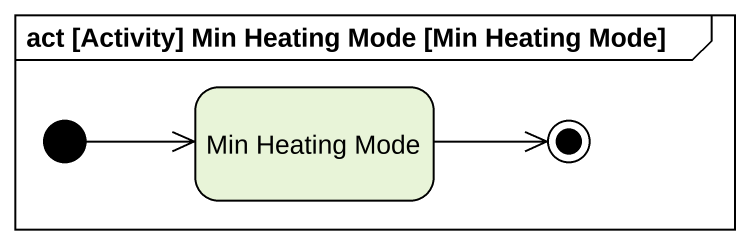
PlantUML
@startuml
mainframe act [Activity] Min Heating Mode [Min Heating Mode]
hide empty description
state "Min Heating Mode" as Min_Heating_Mode
[*] -right-> Min_Heating_Mode
Min_Heating_Mode -right-> [*]
@enduml
